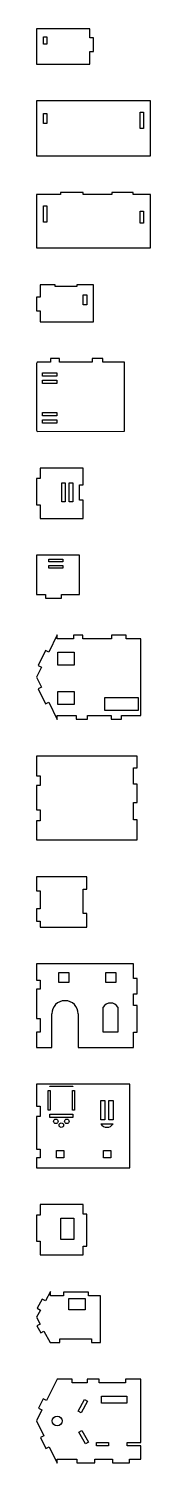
# Model space of a CAD drawing. Header units: millimetres. Extents: x 10 to 41, y 0 to 391.
import ezdxf

# ---------------------------------------------------------------- set-up
doc = ezdxf.new("R2010")
doc.units = ezdxf.units.MM
doc.layers.get('0').update_dxf_attribs({"linetype": 'CONTINUOUS'})

msp = doc.modelspace()

# ---------------------------------------------------------------- linework, layer by layer
for p, q in [((14.51, 390.72), (10, 390.72)), ((20.53, 390.72), (14.51, 390.72)), ((24.53, 390.72), (20.53, 390.72)), ((10, 390.72), (10, 381.06)), ((11.89, 386.51), (11.89, 388.51)), ((11.89, 388.51), (12.82, 388.51)), ((12.82, 388.51), (12.82, 386.51)), ((24.53, 388.24), (24.53, 390.72)), ((25.53, 388.24), (24.53, 388.24)), ((25.53, 384.49), (25.53, 388.24)), ((12.82, 386.51), (11.89, 386.51)), ((24.53, 381.06), (24.53, 384.49)), ((24.53, 384.49), (25.53, 384.49)), ((10, 381.06), (24.53, 381.06)), ((14.77, 371.06), (10, 371.06)), ((10, 371.06), (10, 356.06)), ((11.89, 364.92), (11.89, 367.6)), ((11.89, 367.6), (12.82, 367.6)), ((12.82, 367.6), (12.82, 364.92)), ((20.47, 371.06), (14.77, 371.06)), ((28.3, 371.06), (20.47, 371.06)), ((34.38, 371.06), (28.3, 371.06)), ((40.98, 371.06), (34.38, 371.06)), ((38.17, 367.94), (39.09, 367.94)), ((38.17, 363.56), (38.17, 367.94)), ((39.09, 367.94), (39.09, 363.56)), ((40.98, 356.06), (40.98, 371.06)), ((12.82, 364.92), (11.89, 364.92)), ((39.09, 363.56), (38.17, 363.56)), ((10, 356.06), (40.98, 356.06)), ((16.56, 345.56), (10, 345.56)), ((10, 345.56), (10, 331)), ((22.72, 346.06), (16.56, 346.06)), ((16.56, 346.06), (16.56, 345.56)), ((22.72, 345.56), (22.72, 346.06)), ((30.48, 345.56), (22.72, 345.56)), ((36.26, 346.06), (30.48, 346.06)), ((30.48, 346.06), (30.48, 345.56)), ((36.26, 345.56), (36.26, 346.06)), ((40.98, 345.56), (36.26, 345.56)), ((40.98, 331), (40.98, 345.56)), ((11.89, 337.98), (11.89, 342.43)), ((11.89, 342.43), (12.82, 342.43)), ((12.82, 342.43), (12.82, 337.98)), ((38.17, 340.98), (39.09, 340.98)), ((38.17, 337.78), (38.17, 340.98)), ((39.09, 340.98), (39.09, 337.78)), ((12.82, 337.98), (11.89, 337.98)), ((39.09, 337.78), (38.17, 337.78)), ((10, 331), (40.98, 331)), ((15.04, 321), (11, 321)), ((11, 321), (11, 317.64)), ((15.04, 320.5), (15.04, 321)), ((20.98, 320.5), (15.04, 320.5)), ((25.53, 321), (20.98, 321)), ((20.98, 321), (20.98, 320.5)), ((25.53, 310.85), (25.53, 321)), ((11, 317.64), (10, 317.64)), ((10, 317.64), (10, 313.84)), ((22.71, 318.19), (23.64, 318.19)), ((22.71, 315.51), (22.71, 318.19)), ((23.64, 318.19), (23.64, 315.51)), ((10, 313.84), (11, 313.84)), ((11, 313.84), (11, 310.85)), ((23.64, 315.51), (22.71, 315.51)), ((11, 310.85), (25.53, 310.85)), ((10.16, 299.85), (10, 299.51)), ((10, 299.51), (10.01, 281.37)), ((13.77, 299.85), (10.16, 299.85)), ((11.68, 296.04), (11.68, 296.97)), ((11.68, 296.97), (15.51, 296.97)), ((16.28, 300.85), (13.77, 300.85)), ((13.77, 300.85), (13.77, 299.85)), ((15.51, 296.97), (15.51, 296.04)), ((16.28, 299.85), (16.28, 300.85)), ((25.09, 299.85), (16.28, 299.85)), ((28.06, 300.85), (25.09, 300.85)), ((25.09, 300.85), (25.09, 299.85)), ((28.06, 299.85), (28.06, 300.85)), ((33.94, 299.85), (28.06, 299.85)), ((33.94, 281.07), (33.94, 299.85)), ((15.51, 296.04), (11.68, 296.04)), ((11.68, 294.04), (11.68, 294.97)), ((11.68, 294.97), (15.51, 294.97)), ((15.51, 294.04), (11.68, 294.04)), ((15.51, 294.97), (15.51, 294.04)), ((11.68, 285.3), (11.68, 286.23)), ((11.68, 286.23), (15.51, 286.23)), ((15.51, 285.3), (11.68, 285.3)), ((15.51, 286.23), (15.51, 285.3)), ((10.01, 281.37), (10.17, 281.05)), ((11.68, 283.3), (11.68, 284.23)), ((11.68, 284.23), (15.51, 284.23)), ((15.51, 283.3), (11.68, 283.3)), ((15.51, 284.23), (15.51, 283.3)), ((10.17, 281.05), (33.94, 281.07)), ((22.71, 271.05), (11, 271.05)), ((11, 271.05), (11, 268.17)), ((22.71, 266.5), (22.71, 271.05)), ((11, 268.17), (10, 268.17)), ((10, 268.17), (10, 261.06)), ((16.91, 261.82), (16.91, 267.02)), ((16.91, 267.02), (17.84, 267.02)), ((17.84, 267.02), (17.84, 261.82)), ((18.91, 267.02), (19.84, 267.02)), ((18.91, 261.82), (18.91, 267.02)), ((19.84, 267.02), (19.84, 261.82)), ((21.71, 262.31), (21.71, 266.5)), ((21.71, 266.5), (22.71, 266.5)), ((17.84, 261.82), (16.91, 261.82)), ((19.84, 261.82), (18.91, 261.82)), ((22.71, 262.31), (21.71, 262.31)), ((22.71, 257.34), (22.71, 262.31)), ((10, 261.06), (11, 261.06)), ((11, 261.06), (11, 257.34)), ((11, 257.34), (22.71, 257.34)), ((21.66, 247.34), (10, 247.34)), ((10, 247.34), (10, 236.63)), ((13.35, 246.23), (17.18, 246.23)), ((13.35, 245.56), (13.35, 246.23)), ((17.18, 246.23), (17.18, 245.56)), ((21.66, 236.63), (21.66, 247.34)), ((17.18, 245.56), (13.35, 245.56)), ((13.35, 243.82), (13.35, 244.48)), ((13.35, 244.48), (17.18, 244.48)), ((17.18, 243.82), (13.35, 243.82)), ((17.18, 244.48), (17.18, 243.82)), ((10, 236.63), (12.43, 236.63)), ((12.43, 236.63), (12.43, 235.63)), ((12.43, 235.63), (16.77, 235.63)), ((16.77, 235.63), (16.77, 236.63)), ((16.77, 236.63), (21.66, 236.63)), ((15.66, 225.63), (13.33, 220.89)), ((15.66, 224.5), (15.66, 225.63)), ((20.02, 224.5), (15.66, 224.5)), ((22.6, 225.5), (20.02, 225.5)), ((20.02, 225.5), (20.02, 224.5)), ((22.6, 224.5), (22.6, 225.5)), ((30.4, 224.5), (22.6, 224.5)), ((34.34, 225.5), (30.4, 225.5)), ((30.4, 225.5), (30.4, 224.5)), ((34.34, 224.5), (34.34, 225.5)), ((38.38, 224.5), (34.34, 224.5)), ((38.38, 203.7), (38.38, 224.5)), ((12.43, 221.33), (10.44, 217.26)), ((13.33, 220.89), (12.43, 221.33)), ((15.81, 217.37), (15.81, 220.93)), ((15.81, 220.93), (20.28, 220.93)), ((20.28, 220.93), (20.28, 217.37)), ((11.33, 216.82), (10, 214.1)), ((10.44, 217.26), (11.33, 216.82)), ((20.28, 217.37), (15.81, 217.37)), ((10, 214.1), (11.33, 211.38)), ((11.33, 211.38), (10.44, 210.94)), ((10.44, 210.94), (12.46, 206.82)), ((12.46, 206.82), (13.36, 207.26)), ((13.36, 207.26), (15.66, 202.58)), ((15.81, 206.63), (15.81, 210.19)), ((15.81, 210.19), (20.28, 210.19)), ((20.28, 210.19), (20.28, 206.63)), ((28.61, 208.61), (37.63, 208.61)), ((28.61, 205.05), (28.61, 208.61)), ((37.63, 208.61), (37.63, 205.05)), ((15.66, 202.58), (15.66, 203.7)), ((15.66, 203.7), (20.74, 203.7)), ((20.28, 206.63), (15.81, 206.63)), ((20.74, 203.7), (20.74, 202.7)), ((23.86, 202.7), (23.86, 203.7)), ((23.86, 203.7), (30.29, 203.7)), ((37.63, 205.05), (28.61, 205.05)), ((30.29, 203.7), (30.29, 202.7)), ((33.09, 202.7), (33.09, 203.7)), ((33.09, 203.7), (38.38, 203.7)), ((20.74, 202.7), (23.86, 202.7)), ((30.29, 202.7), (33.09, 202.7)), ((37.35, 192.58), (10, 192.58)), ((10, 192.58), (10, 187.2)), ((37.35, 189.38), (37.35, 192.58)), ((36.35, 189.38), (37.35, 189.38)), ((36.35, 184.96), (36.35, 189.38)), ((10, 187.2), (11, 187.2)), ((11, 184.56), (10, 184.56)), ((10, 184.56), (10, 177.98)), ((11, 187.2), (11, 184.56)), ((37.35, 184.96), (36.35, 184.96)), ((37.35, 179.93), (37.35, 184.96)), ((36.35, 175.21), (36.35, 179.93)), ((36.35, 179.93), (37.35, 179.93)), ((10, 177.98), (11, 177.98)), ((11, 177.98), (11, 175.01)), ((11, 175.01), (10, 175.01)), ((10, 175.01), (10, 169.77)), ((37.35, 175.21), (36.35, 175.21)), ((37.35, 169.77), (37.35, 175.21)), ((10, 169.77), (37.35, 169.77)), ((23.71, 159.77), (10, 159.77)), ((10, 159.77), (10, 155.94)), ((22.71, 156.4), (23.71, 156.4)), ((22.71, 149.74), (22.71, 156.4)), ((23.71, 156.4), (23.71, 159.77)), ((10, 155.94), (11, 155.94)), ((11, 155.94), (11, 151.04)), ((11, 151.04), (10, 151.04)), ((10, 151.04), (10, 147.63)), ((23.71, 149.74), (22.71, 149.74)), ((23.71, 146.06), (23.71, 149.74)), ((10, 147.63), (11, 147.63)), ((11, 147.63), (11, 146.06)), ((11, 146.06), (23.71, 146.06)), ((36.35, 136.06), (10, 136.06)), ((10, 136.06), (10, 131.55)), ((16.1, 133.65), (18.75, 133.65)), ((16.1, 130.99), (16.1, 133.65)), ((18.75, 133.65), (18.75, 130.99)), ((28.87, 133.65), (31.52, 133.65)), ((28.87, 130.99), (28.87, 133.65)), ((31.52, 133.65), (31.52, 130.99)), ((36.35, 132.03), (36.35, 136.06)), ((10, 131.55), (11, 131.55)), ((11, 129.12), (10, 129.12)), ((10, 129.12), (10, 121.17)), ((11, 131.55), (11, 129.12)), ((18.75, 130.99), (16.1, 130.99)), ((31.52, 130.99), (28.87, 130.99)), ((37.35, 132.03), (36.35, 132.03)), ((37.35, 127.82), (37.35, 132.03)), ((36.35, 127.82), (37.35, 127.82)), ((36.35, 124.7), (36.35, 127.82)), ((10, 121.17), (11, 121.17)), ((11, 121.17), (11, 117.38)), ((14.15, 113.26), (14.15, 122.39)), ((21.35, 122.39), (21.35, 113.26)), ((28.12, 117.43), (28.12, 124.2)), ((32.14, 124.2), (32.14, 117.43)), ((37.35, 124.7), (36.35, 124.7)), ((37.35, 117.39), (37.35, 124.7)), ((11, 117.38), (10, 117.38)), ((10, 117.38), (10, 113.26)), ((32.14, 117.43), (28.12, 117.43)), ((36.35, 113.26), (36.35, 117.39)), ((36.35, 117.39), (37.35, 117.39)), ((10, 113.26), (14.15, 113.26)), ((21.35, 113.26), (36.35, 113.26)), ((35.35, 103.26), (10, 103.26)), ((10, 103.26), (10, 97.31)), ((13.6, 102.61), (13.6, 102.73)), ((13.6, 102.73), (19.89, 102.73)), ((16.71, 102.61), (13.6, 102.61)), ((16.78, 102.61), (16.71, 102.61)), ((19.89, 102.61), (16.78, 102.61)), ((19.89, 102.73), (19.89, 102.61)), ((35.35, 80.46), (35.35, 103.26)), ((13.15, 96.17), (13.15, 101.53)), ((13.15, 101.53), (13.73, 101.53)), ((13.73, 101.53), (13.73, 96.17)), ((19.77, 101.53), (20.35, 101.53)), ((19.77, 96.17), (19.77, 101.53)), ((20.35, 101.53), (20.35, 96.17)), ((27.44, 93.53), (27.44, 98.78)), ((27.44, 98.78), (28.59, 98.78)), ((28.59, 98.78), (28.59, 93.53)), ((29.67, 93.53), (29.67, 98.78)), ((29.67, 98.78), (30.82, 98.78)), ((30.82, 98.78), (30.82, 93.53)), ((10, 97.31), (11, 97.31)), ((11, 94.49), (10, 94.49)), ((10, 94.49), (10, 85.53)), ((11, 97.31), (11, 94.49)), ((13.73, 96.17), (13.15, 96.17)), ((13.6, 94.17), (13.6, 95.1)), ((13.6, 95.1), (16.71, 95.1)), ((19.89, 94.17), (13.6, 94.17)), ((16.71, 95.1), (16.78, 95.1)), ((16.78, 95.1), (19.89, 95.1)), ((20.35, 96.17), (19.77, 96.17)), ((19.89, 95.1), (19.89, 94.17)), ((28.59, 93.53), (27.44, 93.53)), ((27.47, 92.46), (30.79, 92.46)), ((30.82, 93.53), (29.67, 93.53)), ((10, 85.53), (11, 85.53)), ((11, 83.16), (10, 83.16)), ((10, 83.16), (10, 80.46)), ((11, 85.53), (11, 83.16)), ((15.42, 83.19), (15.42, 85.21)), ((15.42, 85.21), (17.44, 85.21)), ((17.44, 83.19), (15.42, 83.19)), ((17.44, 85.21), (17.44, 83.19)), ((28.18, 83.19), (28.18, 85.21)), ((28.18, 85.21), (30.2, 85.21)), ((30.2, 83.19), (28.18, 83.19)), ((30.2, 85.21), (30.2, 83.19)), ((10, 80.46), (35.35, 80.46)), ((11, 70.46), (11, 67.58)), ((22.71, 70.46), (11, 70.46)), ((22.71, 67.88), (22.71, 70.46)), ((11, 67.58), (10, 67.58)), ((10, 67.58), (10, 60.47)), ((16.6, 60.91), (16.6, 66.75)), ((16.6, 66.75), (20.16, 66.75)), ((20.16, 66.75), (20.16, 60.91)), ((23.71, 67.88), (22.71, 67.88)), ((23.71, 59.13), (23.71, 67.88)), ((10, 60.47), (11, 60.47)), ((11, 60.47), (11, 56.75)), ((20.16, 60.91), (16.6, 60.91)), ((22.71, 56.75), (22.71, 59.13)), ((22.71, 59.13), (23.71, 59.13)), ((11, 56.75), (22.71, 56.75)), ((11.54, 44.7), (10.18, 42.21)), ((12.41, 44.22), (11.54, 44.7)), ((13.79, 46.75), (12.41, 44.22)), ((13.79, 45.64), (13.79, 46.75)), ((17.31, 45.64), (13.79, 45.64)), ((24.12, 46.64), (17.31, 46.64)), ((17.31, 46.64), (17.31, 45.64)), ((18.79, 41.8), (18.79, 44.84)), ((18.79, 44.84), (23.26, 44.84)), ((23.26, 44.84), (23.26, 41.8)), ((24.12, 45.64), (24.12, 46.64)), ((27.42, 45.64), (24.12, 45.64)), ((27.42, 32.93), (27.42, 45.64)), ((11.06, 41.73), (10, 39.78)), ((10, 39.78), (11.01, 37.93)), ((10.18, 42.21), (11.06, 41.73)), ((23.26, 41.8), (18.79, 41.8)), ((11.01, 37.93), (10.13, 37.45)), ((10.13, 37.45), (11.16, 35.55)), ((11.16, 35.55), (12.04, 36.03)), ((12.04, 36.03), (13.73, 32.93)), ((13.73, 32.93), (16.37, 32.93)), ((16.37, 32.93), (16.37, 33.93)), ((16.37, 33.93), (24.97, 33.93)), ((24.97, 33.93), (24.97, 32.93)), ((24.97, 32.93), (27.42, 32.93)), ((15.6, 22.93), (12.73, 17.09)), ((19.69, 22.93), (15.6, 22.93)), ((19.69, 21.93), (19.69, 22.93)), ((23.76, 21.93), (19.69, 21.93)), ((27.02, 22.93), (23.76, 22.93)), ((23.76, 22.93), (23.76, 21.93)), ((27.02, 21.93), (27.02, 22.93)), ((34.18, 21.93), (27.02, 21.93)), ((38.38, 22.93), (34.18, 22.93)), ((34.18, 22.93), (34.18, 21.93)), ((38.38, 5.67), (38.38, 22.93)), ((11.83, 17.53), (10.59, 14.99)), ((12.73, 17.09), (11.83, 17.53)), ((21.36, 14.19), (23.08, 17.36)), ((23.89, 16.92), (22.17, 13.75)), ((23.08, 17.36), (23.89, 16.92)), ((27.63, 16.38), (27.63, 18.31)), ((27.63, 18.31), (34.59, 18.31)), ((34.59, 16.38), (27.63, 16.38)), ((34.59, 18.31), (34.59, 16.38)), ((11.48, 14.55), (10, 11.53)), ((10.59, 14.99), (11.48, 14.55)), ((22.17, 13.75), (21.36, 14.19)), ((10, 11.53), (11.97, 7.5)), ((21.54, 8.52), (22.36, 8.96)), ((23.29, 5.31), (21.54, 8.52)), ((22.36, 8.96), (24.1, 5.75)), ((11.97, 7.5), (11.08, 7.06)), ((11.08, 7.06), (12.55, 4.05)), ((12.55, 4.05), (13.45, 4.49)), ((13.45, 4.49), (15.66, 0)), ((24.1, 5.75), (23.29, 5.31)), ((26.32, 4.74), (26.32, 5.67)), ((26.32, 5.67), (29.57, 5.67)), ((29.57, 4.74), (26.32, 4.74)), ((29.57, 5.67), (29.57, 4.74)), ((34.62, 4.74), (34.62, 5.67)), ((34.62, 5.67), (38.38, 5.67)), ((38.38, 4.74), (34.62, 4.74)), ((38.38, 1.12), (38.38, 4.74)), ((15.66, 0), (15.66, 1.12)), ((15.66, 1.12), (20.94, 1.12)), ((20.94, 1.12), (20.94, 0.12)), ((20.94, 0.12), (25.81, 0.12)), ((25.81, 0.12), (25.81, 1.12)), ((25.81, 1.12), (30.69, 1.12)), ((30.69, 1.12), (30.69, 0.12)), ((30.69, 0.12), (35.27, 0.12)), ((35.27, 0.12), (35.27, 1.12)), ((35.27, 1.12), (38.38, 1.12))]:
    msp.add_line(p, q)
for centre, radius in [((15.25, 93.13), 0.612), ((16.75, 92.09), 0.612), ((18.25, 93.13), 0.612), ((15.62, 11.53), 1.33)]:
    msp.add_circle(centre, radius)
for centre, radius, start, end in [((17.75, 122.39), 3.6, 0, 180), ((30.13, 123.05), 2.31, 29.7432, 150.2568), ((29.13, 93.47), 1.95, 211.4101, 328.5899)]:
    msp.add_arc(centre, radius, start, end)

doc.saveas('drawing.dxf')
